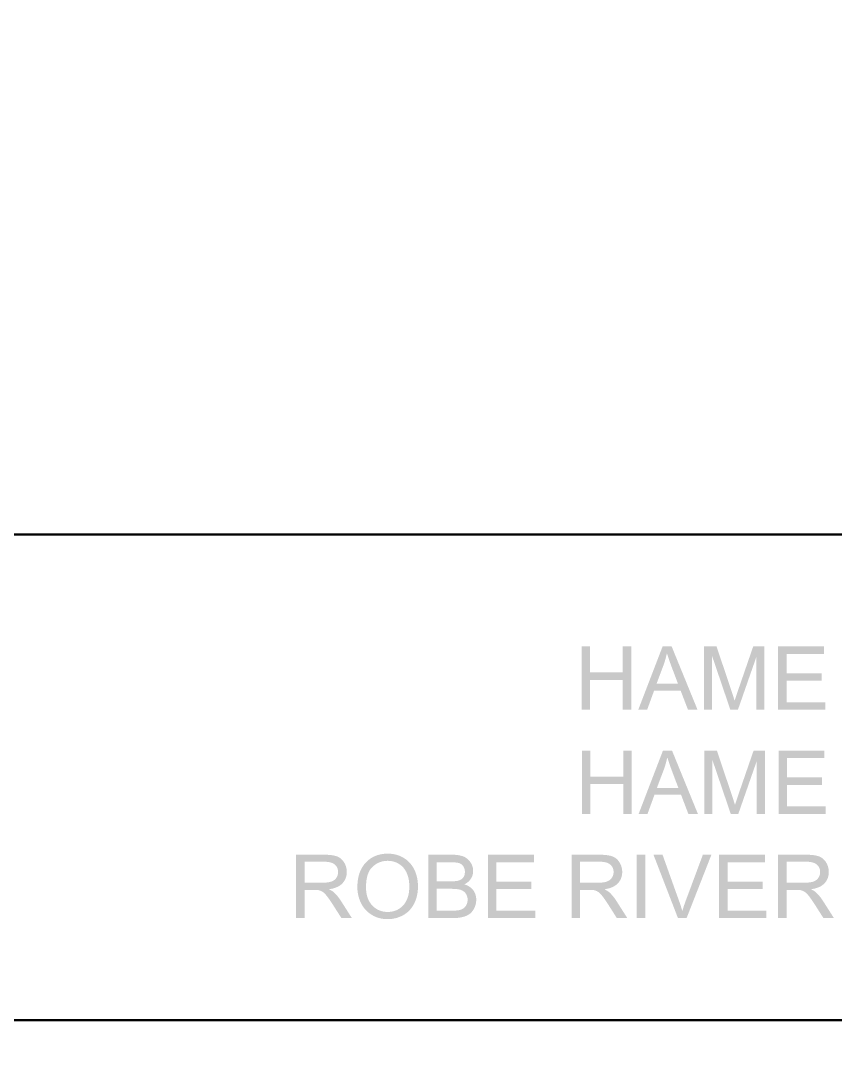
# Paper-space layout 'Layout1' of a CAD drawing. Header units: millimetres. Extents: x 0 to 841, y 0 to 594.
# Drawn here: x 676.77 to 705.72, y 36.38 to 72.77 of the extents above; entities that cross this region are included whole.
import ezdxf
from ezdxf.enums import TextEntityAlignment as Align

# ---------------------------------------------------------------- set-up
doc = ezdxf.new("R2010")
doc.units = ezdxf.units.MM
doc.header["$MEASUREMENT"] = 0
doc.layers.add('G_Border', color=7, linetype='Continuous', lineweight=0)
doc.styles.add('Style-ISO3098B', font='ISO3098B.shx')

# ---------------------------------------------------------------- blocks, each defined once
blk = doc.blocks.new('RTA1')
at = {"layer": 'G_Border', "linetype": 'Continuous', "lineweight": 25}
for points in [[(696.7, 48.275), (696.7, 50.525), (696.999, 50.525), (696.999, 49.601), (698.165, 49.601), (698.165, 50.525), (698.463, 50.525), (698.463, 48.275), (698.165, 48.275), (698.165, 49.335), (696.999, 49.335), (696.999, 48.275)], [(703.682, 48.275), (703.682, 50.525), (705.311, 50.525), (705.311, 50.259), (703.98, 50.259), (703.98, 49.571), (705.227, 49.571), (705.227, 49.306), (703.98, 49.306), (703.98, 48.541), (705.362, 48.541), (705.362, 48.275)], [(696.713, 44.575), (696.713, 46.825), (697.012, 46.825), (697.012, 45.901), (698.178, 45.901), (698.178, 46.825), (698.476, 46.825), (698.476, 44.575), (698.178, 44.575), (698.178, 45.635), (697.012, 45.635), (697.012, 44.575)], [(703.695, 44.575), (703.695, 46.825), (705.324, 46.825), (705.324, 46.559), (703.993, 46.559), (703.993, 45.871), (705.24, 45.871), (705.24, 45.606), (703.993, 45.606), (703.993, 44.841), (705.376, 44.841), (705.376, 44.575)], [(693.375, 40.875), (693.375, 43.125), (695.004, 43.125), (695.004, 42.859), (693.673, 42.859), (693.673, 42.171), (694.92, 42.171), (694.92, 41.906), (693.673, 41.906), (693.673, 41.141), (695.056, 41.141), (695.056, 40.875)], [(701.586, 40.875), (701.586, 43.125), (703.215, 43.125), (703.215, 42.859), (701.885, 42.859), (701.885, 42.171), (703.131, 42.171), (703.131, 41.906), (701.885, 41.906), (701.885, 41.141), (703.267, 41.141), (703.267, 40.875)]]:
    blk.add_hatch(color=230, dxfattribs=at).paths.add_polyline_path(points)
h = blk.add_hatch(color=230, dxfattribs=at)
h.paths.add_polyline_path([(698.713, 48.275), (699.578, 50.525), (699.9, 50.525), (700.819, 48.275), (700.48, 48.275), (700.219, 48.956), (699.276, 48.956), (699.029, 48.275)])
edge = h.paths.add_edge_path(flags=16)
edge.add_line((699.362, 49.198), (699.61, 49.858))
edge.add_spline(control_points=[(699.61, 49.858), (699.687, 50.072), (699.731, 50.288)], knot_values=[0, 0, 0, 1, 1, 1], degree=2, periodic=0)
edge.add_spline(control_points=[(699.731, 50.288), (699.784, 50.107), (699.89, 49.822)], knot_values=[0, 0, 0, 1, 1, 1], degree=2, periodic=0)
edge.add_line((699.89, 49.822), (700.126, 49.198))
edge.add_line((700.126, 49.198), (699.362, 49.198))
h = blk.add_hatch(color=230, dxfattribs=at)
edge = h.paths.add_edge_path()
edge.add_line((701.047, 48.275), (701.334, 48.275))
edge.add_line((701.334, 48.275), (701.334, 50.191))
edge.add_line((701.334, 50.191), (701.985, 48.275))
edge.add_line((701.985, 48.275), (702.253, 48.275))
edge.add_line((702.253, 48.275), (702.91, 50.158))
edge.add_line((702.91, 50.158), (702.91, 48.275))
edge.add_line((702.91, 48.275), (703.196, 48.275))
edge.add_line((703.196, 48.275), (703.196, 50.525))
edge.add_line((703.196, 50.525), (702.796, 50.525))
edge.add_line((702.796, 50.525), (702.256, 48.959))
edge.add_spline(control_points=[(702.256, 48.959), (702.174, 48.722), (702.136, 48.599)], knot_values=[0, 0, 0, 1, 1, 1], degree=2, periodic=0)
edge.add_spline(control_points=[(702.136, 48.599), (702.102, 48.709), (702.028, 48.932)], knot_values=[0, 0, 0, 1, 1, 1], degree=2, periodic=0)
edge.add_line((702.028, 48.932), (701.495, 50.525))
edge.add_line((701.495, 50.525), (701.047, 50.525))
edge.add_line((701.047, 50.525), (701.047, 48.275))
h = blk.add_hatch(color=230, dxfattribs=at)
h.paths.add_polyline_path([(698.726, 44.575), (699.591, 46.825), (699.913, 46.825), (700.832, 44.575), (700.493, 44.575), (700.233, 45.256), (699.289, 45.256), (699.042, 44.575)])
edge = h.paths.add_edge_path(flags=16)
edge.add_line((699.375, 45.498), (699.624, 46.158))
edge.add_spline(control_points=[(699.624, 46.158), (699.7, 46.372), (699.745, 46.588)], knot_values=[0, 0, 0, 1, 1, 1], degree=2, periodic=0)
edge.add_spline(control_points=[(699.745, 46.588), (699.797, 46.407), (699.903, 46.122)], knot_values=[0, 0, 0, 1, 1, 1], degree=2, periodic=0)
edge.add_line((699.903, 46.122), (700.139, 45.498))
edge.add_line((700.139, 45.498), (699.375, 45.498))
h = blk.add_hatch(color=230, dxfattribs=at)
edge = h.paths.add_edge_path()
edge.add_line((701.061, 44.575), (701.347, 44.575))
edge.add_line((701.347, 44.575), (701.347, 46.491))
edge.add_line((701.347, 46.491), (701.999, 44.575))
edge.add_line((701.999, 44.575), (702.267, 44.575))
edge.add_line((702.267, 44.575), (702.923, 46.458))
edge.add_line((702.923, 46.458), (702.923, 44.575))
edge.add_line((702.923, 44.575), (703.21, 44.575))
edge.add_line((703.21, 44.575), (703.21, 46.825))
edge.add_line((703.21, 46.825), (702.81, 46.825))
edge.add_line((702.81, 46.825), (702.269, 45.259))
edge.add_spline(control_points=[(702.269, 45.259), (702.188, 45.022), (702.149, 44.899)], knot_values=[0, 0, 0, 1, 1, 1], degree=2, periodic=0)
edge.add_spline(control_points=[(702.149, 44.899), (702.115, 45.009), (702.041, 45.232)], knot_values=[0, 0, 0, 1, 1, 1], degree=2, periodic=0)
edge.add_line((702.041, 45.232), (701.508, 46.825))
edge.add_line((701.508, 46.825), (701.061, 46.825))
edge.add_line((701.061, 46.825), (701.061, 44.575))
h = blk.add_hatch(color=230, dxfattribs=at)
edge = h.paths.add_edge_path()
edge.add_line((686.56, 40.875), (686.858, 40.875))
edge.add_line((686.858, 40.875), (686.858, 41.875))
edge.add_line((686.858, 41.875), (687.203, 41.875))
edge.add_spline(control_points=[(687.203, 41.875), (687.319, 41.875), (687.369, 41.864)], knot_values=[0, 0, 0, 1, 1, 1], degree=2, periodic=0)
edge.add_spline(control_points=[(687.369, 41.864), (687.438, 41.847), (687.505, 41.804)], knot_values=[0, 0, 0, 1, 1, 1], degree=2, periodic=0)
edge.add_spline(control_points=[(687.505, 41.804), (687.572, 41.761), (687.656, 41.653)], knot_values=[0, 0, 0, 1, 1, 1], degree=2, periodic=0)
edge.add_spline(control_points=[(687.656, 41.653), (687.74, 41.546), (687.871, 41.343)], knot_values=[0, 0, 0, 1, 1, 1], degree=2, periodic=0)
edge.add_line((687.871, 41.343), (688.169, 40.875))
edge.add_line((688.169, 40.875), (688.541, 40.875))
edge.add_line((688.541, 40.875), (688.151, 41.487))
edge.add_spline(control_points=[(688.151, 41.487), (688.035, 41.667), (687.905, 41.787)], knot_values=[0, 0, 0, 1, 1, 1], degree=2, periodic=0)
edge.add_spline(control_points=[(687.905, 41.787), (687.843, 41.842), (687.725, 41.899)], knot_values=[0, 0, 0, 1, 1, 1], degree=2, periodic=0)
edge.add_spline(control_points=[(687.725, 41.899), (688.049, 41.943), (688.204, 42.108)], knot_values=[0, 0, 0, 1, 1, 1], degree=2, periodic=0)
edge.add_spline(control_points=[(688.204, 42.108), (688.359, 42.272), (688.359, 42.511)], knot_values=[0, 0, 0, 1, 1, 1], degree=2, periodic=0)
edge.add_spline(control_points=[(688.359, 42.511), (688.359, 42.697), (688.265, 42.85)], knot_values=[0, 0, 0, 1, 1, 1], degree=2, periodic=0)
edge.add_spline(control_points=[(688.265, 42.85), (688.172, 43.004), (688.015, 43.064)], knot_values=[0, 0, 0, 1, 1, 1], degree=2, periodic=0)
edge.add_spline(control_points=[(688.015, 43.064), (687.859, 43.125), (687.558, 43.125)], knot_values=[0, 0, 0, 1, 1, 1], degree=2, periodic=0)
edge.add_line((687.558, 43.125), (686.56, 43.125))
edge.add_line((686.56, 43.125), (686.56, 40.875))
edge = h.paths.add_edge_path(flags=16)
edge.add_line((686.858, 42.132), (686.858, 42.876))
edge.add_line((686.858, 42.876), (687.57, 42.876))
edge.add_spline(control_points=[(687.57, 42.876), (687.82, 42.876), (687.936, 42.774)], knot_values=[0, 0, 0, 1, 1, 1], degree=2, periodic=0)
edge.add_spline(control_points=[(687.936, 42.774), (688.052, 42.671), (688.052, 42.511)], knot_values=[0, 0, 0, 1, 1, 1], degree=2, periodic=0)
edge.add_spline(control_points=[(688.052, 42.511), (688.052, 42.402), (687.992, 42.309)], knot_values=[0, 0, 0, 1, 1, 1], degree=2, periodic=0)
edge.add_spline(control_points=[(687.992, 42.309), (687.932, 42.216), (687.817, 42.174)], knot_values=[0, 0, 0, 1, 1, 1], degree=2, periodic=0)
edge.add_spline(control_points=[(687.817, 42.174), (687.702, 42.132), (687.498, 42.132)], knot_values=[0, 0, 0, 1, 1, 1], degree=2, periodic=0)
edge.add_line((687.498, 42.132), (686.858, 42.132))
h = blk.add_hatch(color=230, dxfattribs=at)
edge = h.paths.add_edge_path()
edge.add_spline(control_points=[(688.736, 41.971), (688.736, 41.675), (688.865, 41.409)], knot_values=[0, 0, 0, 1, 1, 1], degree=2, periodic=0)
edge.add_spline(control_points=[(688.865, 41.409), (688.994, 41.144), (689.244, 40.991)], knot_values=[0, 0, 0, 1, 1, 1], degree=2, periodic=0)
edge.add_spline(control_points=[(689.244, 40.991), (689.494, 40.837), (689.812, 40.837)], knot_values=[0, 0, 0, 1, 1, 1], degree=2, periodic=0)
edge.add_spline(control_points=[(689.812, 40.837), (690.105, 40.837), (690.359, 40.976)], knot_values=[0, 0, 0, 1, 1, 1], degree=2, periodic=0)
edge.add_spline(control_points=[(690.359, 40.976), (690.612, 41.115), (690.75, 41.385)], knot_values=[0, 0, 0, 1, 1, 1], degree=2, periodic=0)
edge.add_spline(control_points=[(690.75, 41.385), (690.888, 41.655), (690.888, 41.997)], knot_values=[0, 0, 0, 1, 1, 1], degree=2, periodic=0)
edge.add_spline(control_points=[(690.888, 41.997), (690.888, 42.335), (690.757, 42.601)], knot_values=[0, 0, 0, 1, 1, 1], degree=2, periodic=0)
edge.add_spline(control_points=[(690.757, 42.601), (690.626, 42.867), (690.376, 43.016)], knot_values=[0, 0, 0, 1, 1, 1], degree=2, periodic=0)
edge.add_spline(control_points=[(690.376, 43.016), (690.125, 43.164), (689.814, 43.164)], knot_values=[0, 0, 0, 1, 1, 1], degree=2, periodic=0)
edge.add_spline(control_points=[(689.814, 43.164), (689.338, 43.164), (689.037, 42.848)], knot_values=[0, 0, 0, 1, 1, 1], degree=2, periodic=0)
edge.add_spline(control_points=[(689.037, 42.848), (688.736, 42.531), (688.736, 41.971)], knot_values=[0, 0, 0, 1, 1, 1], degree=2, periodic=0)
edge = h.paths.add_edge_path(flags=16)
edge.add_spline(control_points=[(689.043, 41.967), (689.043, 42.475), (689.271, 42.692)], knot_values=[0, 0, 0, 1, 1, 1], degree=2, periodic=0)
edge.add_spline(control_points=[(689.271, 42.692), (689.499, 42.909), (689.815, 42.909)], knot_values=[0, 0, 0, 1, 1, 1], degree=2, periodic=0)
edge.add_spline(control_points=[(689.815, 42.909), (690.038, 42.909), (690.217, 42.796)], knot_values=[0, 0, 0, 1, 1, 1], degree=2, periodic=0)
edge.add_spline(control_points=[(690.217, 42.796), (690.396, 42.683), (690.488, 42.479)], knot_values=[0, 0, 0, 1, 1, 1], degree=2, periodic=0)
edge.add_spline(control_points=[(690.488, 42.479), (690.581, 42.274), (690.581, 41.999)], knot_values=[0, 0, 0, 1, 1, 1], degree=2, periodic=0)
edge.add_spline(control_points=[(690.581, 41.999), (690.581, 41.565), (690.364, 41.329)], knot_values=[0, 0, 0, 1, 1, 1], degree=2, periodic=0)
edge.add_spline(control_points=[(690.364, 41.329), (690.147, 41.093), (689.811, 41.093)], knot_values=[0, 0, 0, 1, 1, 1], degree=2, periodic=0)
edge.add_spline(control_points=[(689.811, 41.093), (689.481, 41.093), (689.262, 41.327)], knot_values=[0, 0, 0, 1, 1, 1], degree=2, periodic=0)
edge.add_spline(control_points=[(689.262, 41.327), (689.043, 41.561), (689.043, 41.967)], knot_values=[0, 0, 0, 1, 1, 1], degree=2, periodic=0)
h = blk.add_hatch(color=230, dxfattribs=at)
edge = h.paths.add_edge_path()
edge.add_line((691.259, 40.875), (692.117, 40.875))
edge.add_spline(control_points=[(692.117, 40.875), (692.332, 40.875), (692.48, 40.913)], knot_values=[0, 0, 0, 1, 1, 1], degree=2, periodic=0)
edge.add_spline(control_points=[(692.48, 40.913), (692.628, 40.95), (692.726, 41.024)], knot_values=[0, 0, 0, 1, 1, 1], degree=2, periodic=0)
edge.add_spline(control_points=[(692.726, 41.024), (692.825, 41.098), (692.891, 41.233)], knot_values=[0, 0, 0, 1, 1, 1], degree=2, periodic=0)
edge.add_spline(control_points=[(692.891, 41.233), (692.958, 41.369), (692.958, 41.527)], knot_values=[0, 0, 0, 1, 1, 1], degree=2, periodic=0)
edge.add_spline(control_points=[(692.958, 41.527), (692.958, 41.724), (692.848, 41.868)], knot_values=[0, 0, 0, 1, 1, 1], degree=2, periodic=0)
edge.add_spline(control_points=[(692.848, 41.868), (692.738, 42.012), (692.534, 42.072)], knot_values=[0, 0, 0, 1, 1, 1], degree=2, periodic=0)
edge.add_spline(control_points=[(692.534, 42.072), (692.692, 42.15), (692.77, 42.278)], knot_values=[0, 0, 0, 1, 1, 1], degree=2, periodic=0)
edge.add_spline(control_points=[(692.77, 42.278), (692.849, 42.405), (692.849, 42.549)], knot_values=[0, 0, 0, 1, 1, 1], degree=2, periodic=0)
edge.add_spline(control_points=[(692.849, 42.549), (692.849, 42.704), (692.76, 42.846)], knot_values=[0, 0, 0, 1, 1, 1], degree=2, periodic=0)
edge.add_spline(control_points=[(692.76, 42.846), (692.672, 42.988), (692.516, 43.057)], knot_values=[0, 0, 0, 1, 1, 1], degree=2, periodic=0)
edge.add_spline(control_points=[(692.516, 43.057), (692.361, 43.125), (692.103, 43.125)], knot_values=[0, 0, 0, 1, 1, 1], degree=2, periodic=0)
edge.add_line((692.103, 43.125), (691.259, 43.125))
edge.add_line((691.259, 43.125), (691.259, 40.875))
edge = h.paths.add_edge_path(flags=16)
edge.add_line((691.557, 42.18), (691.557, 42.859))
edge.add_line((691.557, 42.859), (692.006, 42.859))
edge.add_spline(control_points=[(692.006, 42.859), (692.249, 42.859), (692.348, 42.828)], knot_values=[0, 0, 0, 1, 1, 1], degree=2, periodic=0)
edge.add_spline(control_points=[(692.348, 42.828), (692.448, 42.796), (692.502, 42.711)], knot_values=[0, 0, 0, 1, 1, 1], degree=2, periodic=0)
edge.add_spline(control_points=[(692.502, 42.711), (692.555, 42.626), (692.555, 42.514)], knot_values=[0, 0, 0, 1, 1, 1], degree=2, periodic=0)
edge.add_spline(control_points=[(692.555, 42.514), (692.555, 42.396), (692.498, 42.318)], knot_values=[0, 0, 0, 1, 1, 1], degree=2, periodic=0)
edge.add_spline(control_points=[(692.498, 42.318), (692.44, 42.24), (692.327, 42.206)], knot_values=[0, 0, 0, 1, 1, 1], degree=2, periodic=0)
edge.add_spline(control_points=[(692.327, 42.206), (692.241, 42.18), (692.043, 42.18)], knot_values=[0, 0, 0, 1, 1, 1], degree=2, periodic=0)
edge.add_line((692.043, 42.18), (691.557, 42.18))
edge = h.paths.add_edge_path(flags=16)
edge.add_line((691.557, 41.141), (691.557, 41.914))
edge.add_line((691.557, 41.914), (692.077, 41.914))
edge.add_spline(control_points=[(692.077, 41.914), (692.292, 41.914), (692.406, 41.877)], knot_values=[0, 0, 0, 1, 1, 1], degree=2, periodic=0)
edge.add_spline(control_points=[(692.406, 41.877), (692.52, 41.839), (692.586, 41.746)], knot_values=[0, 0, 0, 1, 1, 1], degree=2, periodic=0)
edge.add_spline(control_points=[(692.586, 41.746), (692.651, 41.653), (692.651, 41.528)], knot_values=[0, 0, 0, 1, 1, 1], degree=2, periodic=0)
edge.add_spline(control_points=[(692.651, 41.528), (692.651, 41.42), (692.607, 41.338)], knot_values=[0, 0, 0, 1, 1, 1], degree=2, periodic=0)
edge.add_spline(control_points=[(692.607, 41.338), (692.562, 41.256), (692.493, 41.213)], knot_values=[0, 0, 0, 1, 1, 1], degree=2, periodic=0)
edge.add_spline(control_points=[(692.493, 41.213), (692.424, 41.17), (692.321, 41.152)], knot_values=[0, 0, 0, 1, 1, 1], degree=2, periodic=0)
edge.add_spline(control_points=[(692.321, 41.152), (692.263, 41.141), (692.118, 41.141)], knot_values=[0, 0, 0, 1, 1, 1], degree=2, periodic=0)
edge.add_line((692.118, 41.141), (691.557, 41.141))
h = blk.add_hatch(color=230, dxfattribs=at)
edge = h.paths.add_edge_path()
edge.add_line((696.344, 40.875), (696.642, 40.875))
edge.add_line((696.642, 40.875), (696.642, 41.875))
edge.add_line((696.642, 41.875), (696.987, 41.875))
edge.add_spline(control_points=[(696.987, 41.875), (697.102, 41.875), (697.153, 41.864)], knot_values=[0, 0, 0, 1, 1, 1], degree=2, periodic=0)
edge.add_spline(control_points=[(697.153, 41.864), (697.222, 41.847), (697.289, 41.804)], knot_values=[0, 0, 0, 1, 1, 1], degree=2, periodic=0)
edge.add_spline(control_points=[(697.289, 41.804), (697.355, 41.761), (697.44, 41.653)], knot_values=[0, 0, 0, 1, 1, 1], degree=2, periodic=0)
edge.add_spline(control_points=[(697.44, 41.653), (697.524, 41.546), (697.655, 41.343)], knot_values=[0, 0, 0, 1, 1, 1], degree=2, periodic=0)
edge.add_line((697.655, 41.343), (697.952, 40.875))
edge.add_line((697.952, 40.875), (698.324, 40.875))
edge.add_line((698.324, 40.875), (697.935, 41.487))
edge.add_spline(control_points=[(697.935, 41.487), (697.819, 41.667), (697.688, 41.787)], knot_values=[0, 0, 0, 1, 1, 1], degree=2, periodic=0)
edge.add_spline(control_points=[(697.688, 41.787), (697.627, 41.842), (697.509, 41.899)], knot_values=[0, 0, 0, 1, 1, 1], degree=2, periodic=0)
edge.add_spline(control_points=[(697.509, 41.899), (697.833, 41.943), (697.988, 42.108)], knot_values=[0, 0, 0, 1, 1, 1], degree=2, periodic=0)
edge.add_spline(control_points=[(697.988, 42.108), (698.143, 42.272), (698.143, 42.511)], knot_values=[0, 0, 0, 1, 1, 1], degree=2, periodic=0)
edge.add_spline(control_points=[(698.143, 42.511), (698.143, 42.697), (698.049, 42.85)], knot_values=[0, 0, 0, 1, 1, 1], degree=2, periodic=0)
edge.add_spline(control_points=[(698.049, 42.85), (697.955, 43.004), (697.799, 43.064)], knot_values=[0, 0, 0, 1, 1, 1], degree=2, periodic=0)
edge.add_spline(control_points=[(697.799, 43.064), (697.642, 43.125), (697.342, 43.125)], knot_values=[0, 0, 0, 1, 1, 1], degree=2, periodic=0)
edge.add_line((697.342, 43.125), (696.344, 43.125))
edge.add_line((696.344, 43.125), (696.344, 40.875))
edge = h.paths.add_edge_path(flags=16)
edge.add_line((696.642, 42.132), (696.642, 42.876))
edge.add_line((696.642, 42.876), (697.354, 42.876))
edge.add_spline(control_points=[(697.354, 42.876), (697.604, 42.876), (697.72, 42.774)], knot_values=[0, 0, 0, 1, 1, 1], degree=2, periodic=0)
edge.add_spline(control_points=[(697.72, 42.774), (697.836, 42.671), (697.836, 42.511)], knot_values=[0, 0, 0, 1, 1, 1], degree=2, periodic=0)
edge.add_spline(control_points=[(697.836, 42.511), (697.836, 42.402), (697.776, 42.309)], knot_values=[0, 0, 0, 1, 1, 1], degree=2, periodic=0)
edge.add_spline(control_points=[(697.776, 42.309), (697.716, 42.216), (697.601, 42.174)], knot_values=[0, 0, 0, 1, 1, 1], degree=2, periodic=0)
edge.add_spline(control_points=[(697.601, 42.174), (697.486, 42.132), (697.282, 42.132)], knot_values=[0, 0, 0, 1, 1, 1], degree=2, periodic=0)
edge.add_line((697.282, 42.132), (696.642, 42.132))
h = blk.add_hatch(color=230, dxfattribs=at)
edge = h.paths.add_edge_path()
edge.add_line((700.123, 40.875), (700.43, 40.875))
edge.add_line((700.43, 40.875), (701.312, 43.125))
edge.add_line((701.312, 43.125), (701.008, 43.125))
edge.add_line((701.008, 43.125), (700.4, 41.491))
edge.add_spline(control_points=[(700.4, 41.491), (700.331, 41.307), (700.278, 41.123)], knot_values=[0, 0, 0, 1, 1, 1], degree=2, periodic=0)
edge.add_spline(control_points=[(700.278, 41.123), (700.231, 41.295), (700.16, 41.491)], knot_values=[0, 0, 0, 1, 1, 1], degree=2, periodic=0)
edge.add_line((700.16, 41.491), (699.576, 43.125))
edge.add_line((699.576, 43.125), (699.254, 43.125))
edge.add_line((699.254, 43.125), (700.123, 40.875))
h = blk.add_hatch(color=230, dxfattribs=at)
edge = h.paths.add_edge_path()
edge.add_line((703.682, 40.875), (703.98, 40.875))
edge.add_line((703.98, 40.875), (703.98, 41.875))
edge.add_line((703.98, 41.875), (704.325, 41.875))
edge.add_spline(control_points=[(704.325, 41.875), (704.44, 41.875), (704.491, 41.864)], knot_values=[0, 0, 0, 1, 1, 1], degree=2, periodic=0)
edge.add_spline(control_points=[(704.491, 41.864), (704.56, 41.847), (704.627, 41.804)], knot_values=[0, 0, 0, 1, 1, 1], degree=2, periodic=0)
edge.add_spline(control_points=[(704.627, 41.804), (704.694, 41.761), (704.778, 41.653)], knot_values=[0, 0, 0, 1, 1, 1], degree=2, periodic=0)
edge.add_spline(control_points=[(704.778, 41.653), (704.862, 41.546), (704.993, 41.343)], knot_values=[0, 0, 0, 1, 1, 1], degree=2, periodic=0)
edge.add_line((704.993, 41.343), (705.291, 40.875))
edge.add_line((705.291, 40.875), (705.663, 40.875))
edge.add_line((705.663, 40.875), (705.273, 41.487))
edge.add_spline(control_points=[(705.273, 41.487), (705.157, 41.667), (705.027, 41.787)], knot_values=[0, 0, 0, 1, 1, 1], degree=2, periodic=0)
edge.add_spline(control_points=[(705.027, 41.787), (704.965, 41.842), (704.847, 41.899)], knot_values=[0, 0, 0, 1, 1, 1], degree=2, periodic=0)
edge.add_spline(control_points=[(704.847, 41.899), (705.171, 41.943), (705.326, 42.108)], knot_values=[0, 0, 0, 1, 1, 1], degree=2, periodic=0)
edge.add_spline(control_points=[(705.326, 42.108), (705.481, 42.272), (705.481, 42.511)], knot_values=[0, 0, 0, 1, 1, 1], degree=2, periodic=0)
edge.add_spline(control_points=[(705.481, 42.511), (705.481, 42.697), (705.387, 42.85)], knot_values=[0, 0, 0, 1, 1, 1], degree=2, periodic=0)
edge.add_spline(control_points=[(705.387, 42.85), (705.294, 43.004), (705.137, 43.064)], knot_values=[0, 0, 0, 1, 1, 1], degree=2, periodic=0)
edge.add_spline(control_points=[(705.137, 43.064), (704.981, 43.125), (704.68, 43.125)], knot_values=[0, 0, 0, 1, 1, 1], degree=2, periodic=0)
edge.add_line((704.68, 43.125), (703.682, 43.125))
edge.add_line((703.682, 43.125), (703.682, 40.875))
edge = h.paths.add_edge_path(flags=16)
edge.add_line((703.98, 42.132), (703.98, 42.876))
edge.add_line((703.98, 42.876), (704.692, 42.876))
edge.add_spline(control_points=[(704.692, 42.876), (704.942, 42.876), (705.058, 42.774)], knot_values=[0, 0, 0, 1, 1, 1], degree=2, periodic=0)
edge.add_spline(control_points=[(705.058, 42.774), (705.174, 42.671), (705.174, 42.511)], knot_values=[0, 0, 0, 1, 1, 1], degree=2, periodic=0)
edge.add_spline(control_points=[(705.174, 42.511), (705.174, 42.402), (705.114, 42.309)], knot_values=[0, 0, 0, 1, 1, 1], degree=2, periodic=0)
edge.add_spline(control_points=[(705.114, 42.309), (705.054, 42.216), (704.939, 42.174)], knot_values=[0, 0, 0, 1, 1, 1], degree=2, periodic=0)
edge.add_spline(control_points=[(704.939, 42.174), (704.824, 42.132), (704.62, 42.132)], knot_values=[0, 0, 0, 1, 1, 1], degree=2, periodic=0)
edge.add_line((704.62, 42.132), (703.98, 42.132))
at = {"layer": 'G_Border', "color": 30, "linetype": 'Continuous', "lineweight": 50}
for p, q in [((825.5, 54.5), (15.5, 54.5)), ((619, 37.25), (825.5, 37.25))]:
    blk.add_line(p, q, dxfattribs=at)
at = {"layer": 'G_Border', "color": 230, "linetype": 'Continuous', "lineweight": 25, "extrusion": (0, 0, -1)}
blk.add_solid([(-698.66, 40.875), (-698.959, 40.875), (-698.66, 43.125), (-698.959, 43.125)], dxfattribs=at)
at = {"layer": 'G_Border', "color": 7, "linetype": 'Continuous', "lineweight": 18}
blk.add_3dface([(0, 0), (841, 0), (841, 594), (0, 594)], dxfattribs=at)
at = {"layer": 'G_Border', "color": 30, "linetype": 'Continuous', "lineweight": 50}
blk.add_3dface([(10.5, 9.5), (830.5, 9.5), (830.5, 584.5), (10.5, 584.5)], dxfattribs=at)
at = {"layer": 'G_Border', "color": 230, "linetype": 'Continuous', "lineweight": 25}
blk.add_3dface([(825.5, 14.5), (15.5, 14.5), (15.5, 579.5), (825.5, 579.5)], dxfattribs=at)
at = {"layer": 'G_Border', "color": 7, "linetype": 'Continuous', "lineweight": 25, "style": 'Style-ISO3098B'}
for tag, p in [('110 Ref1', (26.75, 53.25)), ('026 Rev1', (154.501, 53.25)), ('027 By1', (162.251, 53.25)), ('028 Date1', (172.251, 53.25)), ('029 Description1', (190.251, 53.25)), ('030 Ckd1', (305.251, 53.25)), ('031 App1', (315.251, 53.25)), ('068 Rev8', (330.501, 53.25)), ('069 By8', (338.251, 53.25)), ('070 Date8', (348.251, 53.25)), ('071 Description8', (366.251, 53.25)), ('072 Ckd8', (481.251, 53.25)), ('073 App8', (491.251, 53.25)), ('009 Drawn', (572.25, 53.25)), ('010 Drawn Date', (602.25, 53.25)), ('111 Ref2', (26.75, 48.25)), ('032 Rev2', (154.501, 48.25)), ('033 By2', (162.251, 48.25)), ('034 Date2', (172.251, 48.25)), ('035 Description2', (190.251, 48.25)), ('036 Ckd2', (305.251, 48.25)), ('037 App2', (315.251, 48.25)), ('074 Rev9', (330.501, 48.25)), ('075 By9', (338.251, 48.25)), ('076 Date9', (348.251, 48.25)), ('077 Description9', (366.251, 48.25)), ('078 Ckd9', (481.251, 48.25)), ('079 App9', (491.251, 48.25)), ('011 Traced', (572.25, 48.25)), ('012 Traced Date', (602.25, 48.25)), ('112 Ref3', (26.75, 43.25)), ('038 Rev3', (154.501, 43.25)), ('039 By3', (162.251, 43.25)), ('040 Date3', (172.251, 43.25)), ('041 Description3', (190.251, 43.25)), ('042 Ckd3', (305.251, 43.25)), ('043 App3', (315.251, 43.25)), ('080 Rev10', (330.501, 43.25)), ('081 By10', (338.251, 43.25)), ('082 Date10', (348.251, 43.25)), ('083 Description10', (366.251, 43.25)), ('084 Ckd10', (481.251, 43.25)), ('085 App10', (491.251, 43.25)), ('013 Checked', (572.25, 43.25)), ('014 Checked Date', (602.25, 43.25)), ('113 Ref4', (26.75, 38.25)), ('044 Rev4', (154.501, 38.25)), ('045 By4', (162.251, 38.25)), ('046 Date4', (172.251, 38.25)), ('047 Description4', (190.251, 38.25)), ('048 Ckd4', (305.251, 38.25)), ('049 App4', (315.251, 38.25)), ('086 Rev11', (330.501, 38.25)), ('087 By11', (338.251, 38.25)), ('088 Date11', (348.251, 38.25)), ('089 Description11', (366.251, 38.25)), ('090 Ckd11', (481.251, 38.25)), ('091 App11', (491.251, 38.25)), ('015 Supt Draft', (572.25, 38.25)), ('016 Supt Draft Date', (602.25, 38.25)), ('114 Ref5', (26.75, 33.25)), ('050 Rev5', (154.501, 33.25)), ('051 By5', (162.251, 33.25)), ('052 Date5', (172.251, 33.25)), ('053 Description5', (190.251, 33.25)), ('054 Ckd5', (305.251, 33.25)), ('055 App5', (315.251, 33.25)), ('092 Rev12', (330.501, 33.25)), ('093 By12', (338.251, 33.25)), ('094 Date12', (348.251, 33.25)), ('095 Description12', (366.251, 33.25)), ('096 Ckd12', (481.251, 33.25)), ('097 App12', (491.251, 33.25)), ('017 Proj Eng', (572.25, 33.25)), ('018 Proj Eng Date', (602.25, 33.25)), ('115 Ref6', (26.75, 28.25)), ('056 Rev6', (154.501, 28.25)), ('057 By6', (162.251, 28.25)), ('058 Date6', (172.251, 28.25)), ('059 Description6', (190.251, 28.25)), ('060 Ckd6', (305.251, 28.25)), ('061 App6', (315.251, 28.25)), ('098 Rev13', (330.501, 28.25)), ('099 By13', (338.251, 28.25)), ('100 Date13', (348.251, 28.25)), ('101 Description13', (366.251, 28.25)), ('102 Ckd13', (481.251, 28.25)), ('103 App13', (491.251, 28.25)), ('019 Approved', (572.25, 28.25)), ('020 Approved Date', (602.25, 28.25)), ('116 Ref7', (26.75, 23.25)), ('062 Rev7', (154.501, 23.25)), ('063 By7', (162.251, 23.25)), ('064 Date7', (172.251, 23.25)), ('065 Description7', (190.251, 23.25)), ('066 Ckd7', (305.251, 23.25)), ('067 App7', (315.251, 23.25)), ('104 Rev14', (330.501, 23.25)), ('105 By14', (338.251, 23.25)), ('106 Date14', (348.251, 23.25)), ('107 Description14', (366.251, 23.25)), ('108 Ckd14', (481.251, 23.25)), ('109 App14', (491.251, 23.25)), ('021 App for Const', (572.25, 23.25)), ('022 App for Const Date', (602.25, 23.25)), ('117 Ref8', (26.75, 18.25)), ('023 Blank Person Title', (541.25, 18.25)), ('024 Blank Person Name', (572.25, 18.25)), ('025 Blank Person Date', (602.25, 18.25))]:
    blk.add_attdef(tag, text='', height=2.5, dxfattribs=at).set_placement(p, align=Align.TOP_LEFT)
at = {"layer": 'G_Border', "color": 7, "linetype": 'Continuous', "lineweight": 35, "style": 'Style-ISO3098B', "flags": 8}
blk.add_attdef('001 Title Line 1', text='', height=3.5, dxfattribs=at).set_placement((621.8, 35.5), align=Align.TOP_LEFT)
at = {"layer": 'G_Border', "color": 7, "linetype": 'Continuous', "lineweight": 35, "style": 'Style-ISO3098B'}
for tag, p in [('002 Title Line 2', (621.8, 30.25)), ('006 Drawing Number', (763.75, 25.75)), ('007 Title Rev', (817.2, 25.75)), ('003 Title Line 3', (621.8, 25)), ('004 Title Line 4', (621.8, 19.75))]:
    blk.add_attdef(tag, text='', height=3.5, dxfattribs=at).set_placement(p, align=Align.TOP_LEFT)
at = {"layer": 'G_Border', "color": 7, "linetype": 'Continuous', "lineweight": 25, "style": 'Style-ISO3098B'}
for tag in ['008 Project Number', '005 Scale']:
    blk.add_attdef(tag, (0, 0), '', height=2.5, dxfattribs=at)

psp = doc.layouts.get("Layout1")

# ---------------------------------------------------------------- block references
psp.add_blockref('RTA1', (0, 0))

doc.saveas('drawing.dxf')
